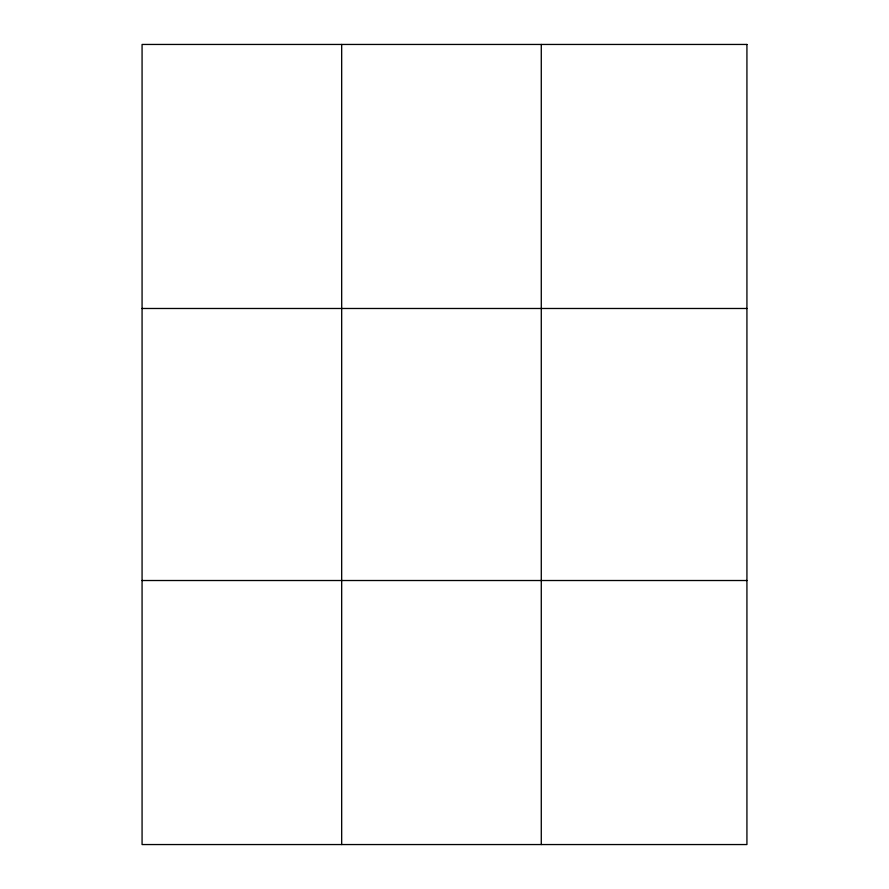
<?xml version="1.0" encoding="UTF-8"?>
<svg xmlns="http://www.w3.org/2000/svg" width="889" height="889" viewBox="0 0 889 889"><rect width="100%" height="100%" fill="white"/><g stroke="black" fill="none" stroke-linecap="round" stroke-linejoin="round"><path stroke-width="1.33" d="M341.676 44.45L341.676 844.55M541.279 44.45L541.279 844.55M142.073 308.483L746.927 308.483M142.073 580.517L746.927 580.517M746.927 44.45L746.927 844.55L142.073 844.55L142.073 44.45L746.927 44.45"/></g></svg>
